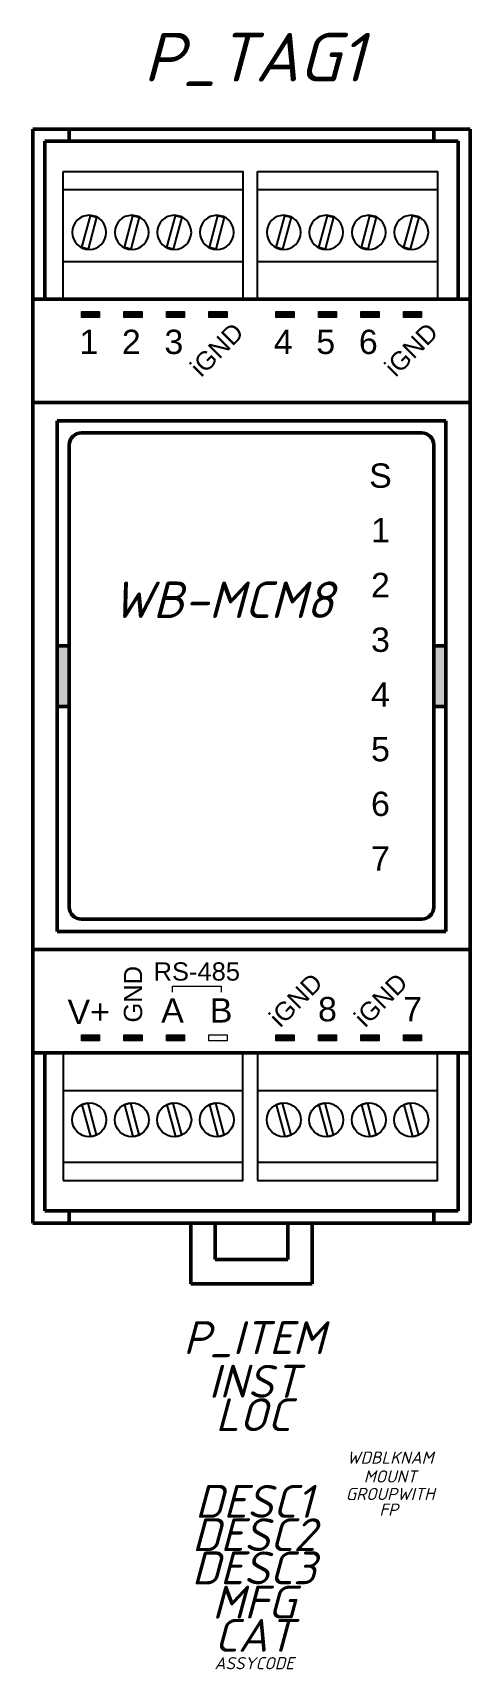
# Model space of a CAD drawing. Header units: millimetres. Extents: x 0 to 36, y -82 to 53.
import ezdxf
from ezdxf.enums import TextEntityAlignment as Align

# ---------------------------------------------------------------- set-up
doc = ezdxf.new("R2010")
doc.units = ezdxf.units.MM
doc.header["$LTSCALE"] = 6
doc.layers.add('Винты', color=8, linetype='Continuous')
doc.layers.add('Клеммники', color=125, linetype='Continuous')
doc.layers.add('надписи', color=7, linetype='Continuous', lineweight=0, true_color=0x000000)
doc.layers.add('основной', color=7, linetype='Continuous', lineweight=50, true_color=0x000000)
doc.styles.add('textstyle0', font='arial.ttf')
doc.styles.add('textstyle1', font='arial.ttf')
doc.styles.add('textstyle10', font='arial.ttf')
doc.styles.add('textstyle11', font='arial.ttf')
doc.styles.add('textstyle12', font='arial.ttf')
doc.styles.add('textstyle13', font='arial.ttf')
doc.styles.add('textstyle14', font='arial.ttf')
doc.styles.add('textstyle2', font='arial.ttf')
doc.styles.add('textstyle3', font='arial.ttf')
doc.styles.add('textstyle36', font='arial.ttf')
doc.styles.add('textstyle37', font='arial.ttf')
doc.styles.add('textstyle38', font='arial.ttf')
doc.styles.add('textstyle39', font='arial.ttf')
doc.styles.add('textstyle4', font='arial.ttf')
doc.styles.add('textstyle40', font='arial.ttf')
doc.styles.add('textstyle41', font='arial.ttf')
doc.styles.add('textstyle42', font='arial.ttf')
doc.styles.add('textstyle43', font='arial.ttf')
doc.styles.add('textstyle44', font='arial.ttf')
doc.styles.add('textstyle45', font='arial.ttf')
doc.styles.add('textstyle5', font='arial.ttf')
doc.styles.add('textstyle6', font='arial.ttf')
doc.styles.add('textstyle7', font='arial.ttf')
doc.styles.add('textstyle8', font='arial.ttf')
doc.styles.add('textstyle9', font='arial.ttf')
doc.styles.add('WD_IEC', font='isocpeui.ttf', dxfattribs={"height": 2.5})

# ---------------------------------------------------------------- blocks, each defined once
blk = doc.blocks.new('*U0')
at = {"layer": 'Винты'}
blk.add_lwpolyline([(0.09, -1.37), (0.61, -1.24), (-0.09, 1.37), (-0.61, 1.24)], close=True, dxfattribs=at)
blk.add_circle((0, 0), 1.4, dxfattribs=at)
blk = doc.blocks.new('*U1')
at = {"layer": 'Клеммники', "color": 0, "linetype": 'ByBlock', "lineweight": -2, "transparency": 16777216}
for p in [(0, 0), (3.5, 0), (7, 0), (10.5, 0)]:
    blk.add_blockref('*U0', p, dxfattribs=at)

msp = doc.modelspace()

# ---------------------------------------------------------------- hatches: boundary and pattern name
at = {"layer": 'Клеммники', "true_color": 0x008000}
msp.add_hatch(color=96, dxfattribs=at).paths.add_polyline_path([(32, -30), (30.5, -30), (30.5, -29.5), (32, -29.5)])
at = {"layer": 'надписи', "true_color": 0x008000}
for points in [[(5.5, 30), (5.5, 29.5), (4, 29.5), (4, 30)], [(9, 30), (9, 29.5), (7.5, 29.5), (7.5, 30)], [(12.5, 30), (12.5, 29.5), (11, 29.5), (11, 30)], [(21.5, 30), (21.5, 29.5), (20, 29.5), (20, 30)], [(25, 30), (25, 29.5), (23.5, 29.5), (23.5, 30)], [(28.5, 30), (28.5, 29.5), (27, 29.5), (27, 30)], [(25, -29.5), (25, -30), (23.5, -30), (23.5, -29.5)]]:
    msp.add_hatch(color=96, dxfattribs=at).paths.add_polyline_path(points)
at = {"layer": 'надписи', "true_color": 0x000000}
for points in [[(16, 30), (16, 29.5), (14.5, 29.5), (14.5, 30)], [(32, 30), (32, 29.5), (30.5, 29.5), (30.5, 30)], [(9, -29.5), (9, -30), (7.5, -30), (7.5, -29.5)], [(21.5, -29.5), (21.5, -30), (20, -30), (20, -29.5)], [(28.5, -29.5), (28.5, -30), (27, -30), (27, -29.5)]]:
    msp.add_hatch(color=18, dxfattribs=at).paths.add_polyline_path(points)
at = {"layer": 'надписи', "true_color": 0xff0000}
msp.add_hatch(color=1, dxfattribs=at).paths.add_polyline_path([(5.5, -29.5), (5.5, -30), (4, -30), (4, -29.5)])
at = {"layer": 'надписи', "true_color": 0xffff00}
msp.add_hatch(color=2, dxfattribs=at).paths.add_polyline_path([(12.5, -29.5), (12.5, -30), (11, -30), (11, -29.5)])
at = {"layer": 'основной'}
for points in [[(2, -2.5), (2, 2.5), (3, 2.5), (3, -2.5)], [(33.05, -2.46), (33.05, 2.54), (34.05, 2.54), (34.05, -2.46)]]:
    msp.add_hatch(color=256, dxfattribs=at).paths.add_polyline_path(points)

# ---------------------------------------------------------------- linework, layer by layer
at = {"layer": 'Клеммники'}
for p, q in [((2.5, 31), (2.5, 31)), ((18.5, 31), (18.5, 31)), ((2.5, -31), (2.5, -31)), ((18.5, -31), (18.5, -31))]:
    msp.add_line(p, q, dxfattribs=at)
for points in [[(2.5, 41.5), (17.3, 41.5), (17.3, 31), (2.5, 31)], [(2.5, 41.5), (17.3, 41.5), (17.3, 40), (2.5, 40)], [(18.5, 41.5), (33.3, 41.5), (33.3, 31), (18.5, 31)], [(18.5, 41.5), (33.3, 41.5), (33.3, 40), (18.5, 40)], [(2.5, 34.1), (17.3, 34.1), (17.3, 31), (2.5, 31)], [(18.5, 34.1), (33.3, 34.1), (33.3, 31), (18.5, 31)], [(2.5, -41.5), (17.3, -41.5), (17.3, -31), (2.5, -31)], [(2.5, -34.1), (17.3, -34.1), (17.3, -31), (2.5, -31)], [(18.5, -41.5), (33.3, -41.5), (33.3, -31), (18.5, -31)], [(18.5, -34.1), (33.3, -34.1), (33.3, -31), (18.5, -31)], [(2.5, -41.5), (17.3, -41.5), (17.3, -40), (2.5, -40)], [(18.5, -41.5), (33.3, -41.5), (33.3, -40), (18.5, -40)]]:
    msp.add_lwpolyline(points, close=True, dxfattribs=at)
at = {"layer": 'надписи', "color": 96, "true_color": 0x008000}
for p, q in [((4, 29.5), (4, 30)), ((4, 30), (5.5, 30)), ((5.5, 30), (5.5, 29.5)), ((7.5, 29.5), (7.5, 30)), ((7.5, 30), (9, 30)), ((9, 30), (9, 29.5)), ((11, 29.5), (11, 30)), ((11, 30), (12.5, 30)), ((12.5, 30), (12.5, 29.5)), ((20, 29.5), (20, 30)), ((20, 30), (21.5, 30)), ((21.5, 30), (21.5, 29.5)), ((23.5, 29.5), (23.5, 30)), ((23.5, 30), (25, 30)), ((25, 30), (25, 29.5)), ((27, 29.5), (27, 30)), ((27, 30), (28.5, 30)), ((28.5, 30), (28.5, 29.5)), ((5.5, 29.5), (4, 29.5)), ((9, 29.5), (7.5, 29.5)), ((12.5, 29.5), (11, 29.5)), ((21.5, 29.5), (20, 29.5)), ((25, 29.5), (23.5, 29.5)), ((28.5, 29.5), (27, 29.5)), ((23.5, -30), (23.5, -29.5)), ((23.5, -29.5), (25, -29.5)), ((25, -29.5), (25, -30)), ((30.5, -30), (30.5, -29.5)), ((30.5, -29.5), (32, -29.5)), ((32, -29.5), (32, -30)), ((25, -30), (23.5, -30)), ((32, -30), (30.5, -30))]:
    msp.add_line(p, q, dxfattribs=at)
at = {"layer": 'надписи', "color": 18, "true_color": 0x000000}
for p, q in [((14.5, 29.5), (14.5, 30)), ((14.5, 30), (16, 30)), ((16, 30), (16, 29.5)), ((30.5, 29.5), (30.5, 30)), ((30.5, 30), (32, 30)), ((32, 30), (32, 29.5)), ((16, 29.5), (14.5, 29.5)), ((32, 29.5), (30.5, 29.5)), ((7.5, -30), (7.5, -29.5)), ((7.5, -29.5), (9, -29.5)), ((9, -29.5), (9, -30)), ((14.5, -30), (14.5, -29.5)), ((14.5, -29.5), (16, -29.5)), ((16, -29.5), (16, -30)), ((20, -30), (20, -29.5)), ((20, -29.5), (21.5, -29.5)), ((21.5, -29.5), (21.5, -30)), ((27, -30), (27, -29.5)), ((27, -29.5), (28.5, -29.5)), ((28.5, -29.5), (28.5, -30)), ((9, -30), (7.5, -30)), ((16, -30), (14.5, -30)), ((21.5, -30), (20, -30)), ((28.5, -30), (27, -30))]:
    msp.add_line(p, q, dxfattribs=at)
at = {"layer": 'надписи'}
for p, q in [((11.5, -25.5), (15.5, -25.5)), ((11.5, -26), (11.5, -25.5)), ((15.5, -25.5), (15.5, -26))]:
    msp.add_line(p, q, dxfattribs=at)
at = {"layer": 'надписи', "color": 1, "true_color": 0xff0000}
for p, q in [((4, -30), (4, -29.5)), ((4, -29.5), (5.5, -29.5)), ((5.5, -29.5), (5.5, -30)), ((5.5, -30), (4, -30))]:
    msp.add_line(p, q, dxfattribs=at)
at = {"layer": 'надписи', "color": 2, "true_color": 0xffff00}
for p, q in [((11, -30), (11, -29.5)), ((11, -29.5), (12.5, -29.5)), ((12.5, -29.5), (12.5, -30)), ((12.5, -30), (11, -30))]:
    msp.add_line(p, q, dxfattribs=at)
at = {"layer": 'основной'}
for p, q in [((0, 45), (0, -45)), ((36, 45), (0, 45)), ((3, 44), (3, 45)), ((33, 44), (33, 45)), ((36, -45), (36, 45)), ((1, 44), (1, 31)), ((1, 44), (35, 44)), ((35, 44), (35, 31)), ((0, 31), (36, 31)), ((0, 22.5), (36, 22.5)), ((2, -21), (2, 21)), ((2, 21), (34, 21)), ((34, 21), (34, -21)), ((3, -19), (3, 19)), ((4, 20), (32, 20)), ((33, 19), (33, -19)), ((2, -2.5), (2, 2.5)), ((2, 2.5), (3, 2.5)), ((3, 2.5), (3, -2.5)), ((33, -2.5), (33, 2.5)), ((33, 2.5), (34, 2.5)), ((33, 2.5), (34, 2.5)), ((34, 2.5), (34, -2.5)), ((3, -2.5), (2, -2.5)), ((34, -2.5), (33, -2.5)), ((33, -2.5), (34, -2.5)), ((32, -20), (4, -20)), ((34, -21), (2, -21)), ((0, -22.5), (36, -22.5)), ((0, -31), (36, -31)), ((1, -44), (1, -31)), ((35, -44), (35, -31)), ((1, -44), (35, -44)), ((3, -45), (3, -44)), ((33, -45), (33, -44)), ((0, -45), (36, -45)), ((13, -50), (13, -45)), ((15, -45), (15, -48)), ((21, -48), (21, -45)), ((23, -50), (23, -45)), ((15, -48), (21, -48)), ((13, -50), (23, -50))]:
    msp.add_line(p, q, dxfattribs=at)
for centre, start, end in [((4, 19), 90, 180), ((32, 19), 0, 90), ((4, -19), 180, 270), ((32, -19), 270, 0)]:
    msp.add_arc(centre, 1, start, end, dxfattribs=at)

# ---------------------------------------------------------------- block references
at = {"layer": 'Клеммники', "xscale": -1, "rotation": 180}
for p in [(4.65, 36.5), (20.65, 36.5)]:
    msp.add_blockref('*U1', p, dxfattribs=at)
at = {"layer": 'Клеммники'}
for p in [(4.65, -36.5), (20.65, -36.5)]:
    msp.add_blockref('*U1', p, dxfattribs=at)

# ---------------------------------------------------------------- texts
at = {"style": 'WD_IEC'}
for tag, height, p in [('P_TAG1', 4, (18.2, 48.91)), ('DESC1', 2.7, (18.2, -69.24)), ('DESC2', 2.7, (18.2, -71.98)), ('DESC3', 2.7, (18.2, -74.71))]:
    msp.add_attdef(tag, text='', height=height, dxfattribs=at).set_placement(p, align=Align.CENTER)
for tag, text, height, flags, p in [('P_ITEM', '', 2.7, 1, (18.2, -55.77)), ('INST', '', 2.7, 1, (18.2, -59.36)), ('LOC', '', 2.7, 1, (18.14, -62.11)), ('WDBLKNAM', 'AM', 1, 1, (29.41, -64.79)), ('MOUNT', '', 1, 1, (29.41, -66.34)), ('GROUPWITH', '', 1, 1, (29.41, -67.78)), ('FP', '', 1, 1, (29.29, -69.07)), ('MFG', '', 2.7, 1, (18.2, -77.53)), ('CAT', '', 2.7, 1, (18.2, -80.26)), ('ASSYCODE', '', 1, 9, (18.22, -81.7))]:
    msp.add_attdef(tag, text=text, height=height, dxfattribs=dict(at, flags=flags)).set_placement(p, align=Align.CENTER)
at = {"layer": 'надписи', "color": 96, "true_color": 0x008000}
for s, style, p in [('1', 'textstyle38', (4.61, 25.89)), ('2', 'textstyle36', (8.11, 25.89)), ('3', 'textstyle37', (11.61, 25.89)), ('4', 'textstyle12', (20.61, 25.89)), ('5', 'textstyle10', (24.11, 25.89)), ('6', 'textstyle11', (27.61, 25.89)), ('8', 'textstyle41', (24.25, -29)), ('7', 'textstyle14', (31.25, -29))]:
    msp.add_text(s, height=2, dxfattribs=dict(at, style=style)).set_placement(p, align=Align.BOTTOM_CENTER)
at = {"layer": 'надписи', "color": 18, "true_color": 0x000000}
for s, style, p in [('S', 'textstyle7', (28.61, 14.89)), ('1', 'textstyle5', (28.61, 10.39)), ('2', 'textstyle6', (28.61, 5.89)), ('3', 'textstyle3', (28.61, 1.39)), ('4', 'textstyle4', (28.61, -3.11)), ('5', 'textstyle1', (28.61, -7.61)), ('6', 'textstyle2', (28.61, -12.11)), ('7', 'textstyle0', (28.61, -16.61))]:
    msp.add_text(s, height=2, dxfattribs=dict(at, style=style)).set_placement(p, align=Align.BOTTOM_CENTER)
at = {"layer": 'надписи', "style": 'textstyle44'}
msp.add_text('GND', height=1.5, rotation=90, dxfattribs=at).set_placement((8.25, -28.5), align=Align.MIDDLE_LEFT)
at = {"layer": 'надписи', "style": 'textstyle40'}
msp.add_text('RS-485', height=1.5, dxfattribs=at).set_placement((13.5, -25.5), align=Align.BOTTOM_CENTER)
at = {"layer": 'надписи', "style": 'textstyle45'}
msp.add_text('V+', height=2, dxfattribs=at).set_placement((4.61, -27.61), align=Align.MIDDLE_CENTER)
at = {"layer": 'надписи', "char_height": 1, "attachment_point": 2, "rotation": 45}
for insert, style in [((14.61, 27.39), 'textstyle8'), ((30.61, 27.39), 'textstyle9'), ((21.11, -26.11), 'textstyle13'), ((28.11, -26.11), 'textstyle39')]:
    msp.add_mtext('\\H1.5;iGND', dxfattribs=dict(at, insert=insert, style=style))
at = {"layer": 'надписи'}
for s, insert, char_height, attachment_point, style in [('\\H3;WB-MCM8\\P', (6.54, 7.78), 2.5, 1, 'WD_IEC'), ('A', (11.5, -26.5), 2, 2, 'textstyle42'), ('B', (15.5, -26.5), 2, 2, 'textstyle43')]:
    msp.add_mtext(s, dxfattribs=dict(at, insert=insert, char_height=char_height, attachment_point=attachment_point, style=style))

doc.saveas('drawing.dxf')
